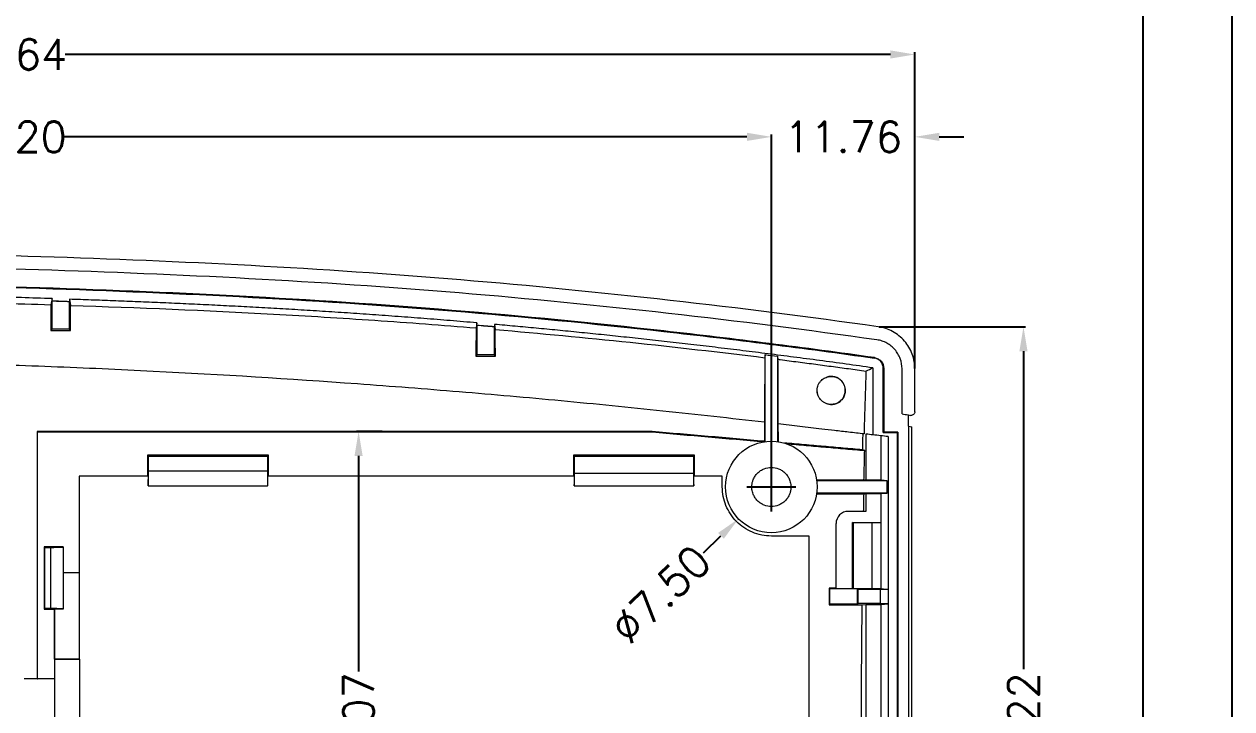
# Model space of a CAD drawing. Header units: inches. Extents: x 319 to 1827, y 1181 to 1488.
# Drawn here: x 653.8 to 752.8, y 1375 to 1431.1 of the extents above; entities that cross this region are included whole.
import ezdxf

# ---------------------------------------------------------------- set-up
doc = ezdxf.new("R2010")
doc.units = ezdxf.units.IN
doc.styles.get("Standard").update_dxf_attribs({"font": 'txt', "bigfont": 'gbcbig.shx'})
doc.dimstyles.new('2.5', dxfattribs={"dimtxt": 2.5, "dimasz": 2, "dimexe": 0.18, "dimexo": 0.0625, "dimgap": 0.09, "dimtad": 0, "dimzin": 0, "dimdsep": 46, "dimtxsty": 'Standard', "dimcen": 2, "dimclrd": 3, "dimclre": 3, "dimclrt": 256, "dimadec": 0, "dimazin": 0, "dimtfac": 1, "dimtofl": 0, "dimtmove": 0, "dimatfit": 3, "dimfxl": 1, "dimtolj": 1, "dimtzin": 0, "dimarcsym": 0})

# ---------------------------------------------------------------- blocks, each defined once
blk = doc.blocks.new('*D182')
at = {"color": 3, "lineweight": -2}
for p, q in [((587.839, 1399.41), (587.839, 1422.031)), ((589.839, 1421.851), (645.724, 1421.851)), ((713.039, 1421.851), (657.154, 1421.851)), ((715.039, 1393.26), (715.039, 1422.031))]:
    blk.add_line(p, q, dxfattribs=at)
at = {"color": 3}
for points in [[(589.839, 1422.184), (589.839, 1421.518), (587.839, 1421.851)], [(713.039, 1422.184), (713.039, 1421.518), (715.039, 1421.851)]]:
    blk.add_solid(points, dxfattribs=at)
at = {"layer": 'Defpoints', "color": 0}
for p in [(715.039, 1421.851), (587.839, 1399.348), (715.039, 1393.198)]:
    blk.add_point(p, dxfattribs=at)
at = {"insert": (651.439, 1421.851), "char_height": 2.5, "attachment_point": 5}
blk.add_mtext('\\A1;127.20', dxfattribs=at)
blk = doc.blocks.new('*D184')
at = {"color": 3, "lineweight": -2}
for p, q in [((576.159, 1407.246), (576.159, 1428.773)), ((578.159, 1428.593), (645.762, 1428.593)), ((724.795, 1428.593), (657.192, 1428.593)), ((726.795, 1402.9), (726.795, 1428.773))]:
    blk.add_line(p, q, dxfattribs=at)
at = {"color": 3}
for points in [[(578.159, 1428.927), (578.159, 1428.26), (576.159, 1428.593)], [(724.795, 1428.927), (724.795, 1428.26), (726.795, 1428.593)]]:
    blk.add_solid(points, dxfattribs=at)
at = {"layer": 'Defpoints', "color": 0}
for p in [(576.159, 1428.593), (576.159, 1407.183), (726.795, 1402.837)]:
    blk.add_point(p, dxfattribs=at)
at = {"insert": (651.477, 1428.593), "char_height": 2.5, "attachment_point": 5}
blk.add_mtext('\\A1;150.64', dxfattribs=at)
blk = doc.blocks.new('*D188')
at = {"color": 3, "lineweight": -2}
for p, q in [((683.152, 1397.735), (681.05, 1397.735)), ((681.23, 1395.735), (681.23, 1378.079)), ((681.23, 1350.66), (681.23, 1368.316)), ((678.503, 1348.66), (681.41, 1348.66))]:
    blk.add_line(p, q, dxfattribs=at)
at = {"color": 3}
for points in [[(680.897, 1395.735), (681.564, 1395.735), (681.23, 1397.735)], [(680.897, 1350.66), (681.564, 1350.66), (681.23, 1348.66)]]:
    blk.add_solid(points, dxfattribs=at)
at = {"layer": 'Defpoints', "color": 0}
for p in [(681.23, 1397.735), (683.215, 1397.735), (678.44, 1348.66)]:
    blk.add_point(p, dxfattribs=at)
at = {"insert": (681.23, 1373.198), "char_height": 2.5, "attachment_point": 5, "rotation": 90}
blk.add_mtext('\\A1;49.07', dxfattribs=at)
blk = doc.blocks.new('*D191')
at = {"color": 3, "lineweight": -2}
for p, q in [((713.039, 1421.851), (711.039, 1421.851)), ((715.039, 1393.26), (715.039, 1422.031)), ((726.795, 1402.9), (726.795, 1422.031)), ((728.795, 1421.851), (730.795, 1421.851))]:
    blk.add_line(p, q, dxfattribs=at)
at = {"color": 3}
for points in [[(713.039, 1422.184), (713.039, 1421.518), (715.039, 1421.851)], [(728.795, 1422.184), (728.795, 1421.518), (726.795, 1421.851)]]:
    blk.add_solid(points, dxfattribs=at)
at = {"layer": 'Defpoints', "color": 0}
for p in [(726.795, 1421.851), (726.795, 1402.837), (715.039, 1393.198)]:
    blk.add_point(p, dxfattribs=at)
at = {"insert": (720.917, 1421.851), "char_height": 2.5, "attachment_point": 5}
blk.add_mtext('\\A1;11.76', dxfattribs=at)
blk = doc.blocks.new('*D195')
at = {"color": 3, "lineweight": -2}
for p, q in [((715.039, 1391.198), (715.039, 1395.198)), ((713.039, 1393.198), (717.039, 1393.198)), ((709.474, 1387.803), (710.91, 1389.195))]:
    blk.add_line(p, q, dxfattribs=at)
at = {"color": 3}
blk.add_solid([(710.678, 1389.435), (711.142, 1388.956), (712.346, 1390.587)], dxfattribs=at)
at = {"layer": 'Defpoints', "color": 0}
for p in [(717.732, 1395.808), (712.346, 1390.587)]:
    blk.add_point(p, dxfattribs=at)
at = {"insert": (705.969, 1384.406), "char_height": 2.5, "attachment_point": 5, "rotation": 44.10747}
blk.add_mtext('\\A1;∅7.50', dxfattribs=at)
blk = doc.blocks.new('*D198')
at = {"color": 3, "lineweight": -2}
for p, q in [((723.857, 1406.308), (735.867, 1406.308)), ((735.687, 1404.308), (735.687, 1378.288)), ((735.687, 1342.087), (735.687, 1368.108)), ((723.857, 1340.087), (735.867, 1340.087))]:
    blk.add_line(p, q, dxfattribs=at)
at = {"color": 3}
for points in [[(735.354, 1404.308), (736.021, 1404.308), (735.687, 1406.308)], [(735.354, 1342.087), (736.021, 1342.087), (735.687, 1340.087)]]:
    blk.add_solid(points, dxfattribs=at)
at = {"layer": 'Defpoints', "color": 0}
for p in [(723.795, 1406.308), (735.687, 1406.308), (723.795, 1340.087)]:
    blk.add_point(p, dxfattribs=at)
at = {"insert": (735.687, 1373.198), "char_height": 2.5, "attachment_point": 5, "rotation": 90}
blk.add_mtext('\\A1;66.22', dxfattribs=at)

msp = doc.modelspace()

# ---------------------------------------------------------------- linework, layer by layer
for p, q in [((752.755, 1488.371), (752.755, 1181.81)), ((745.456, 1481.072), (745.456, 1189.109))]:
    msp.add_line(p, q)
at = {"color": 7, "linetype": 'Continuous', "lineweight": 15}
for p, q in [((656.12, 1408.609), (656.036, 1408.111)), ((656.12, 1408.428), (656.12, 1408.609)), ((657.558, 1408.56), (657.558, 1408.379)), ((657.558, 1408.56), (657.641, 1408.059)), ((656.139, 1408.408), (656.12, 1408.428)), ((656.139, 1406.098), (656.139, 1408.408)), ((657.558, 1408.379), (657.539, 1408.361)), ((657.539, 1408.361), (657.539, 1406.098)), ((690.92, 1406.626), (690.851, 1406.214)), ((690.92, 1406.444), (690.92, 1406.626)), ((656.032, 1405.99), (656.139, 1406.098)), ((656.032, 1405.99), (657.646, 1405.991)), ((657.539, 1406.098), (656.139, 1406.098)), ((657.539, 1406.098), (657.646, 1405.991)), ((690.939, 1406.423), (690.92, 1406.444)), ((690.939, 1403.998), (690.939, 1406.423)), ((692.358, 1406.319), (692.339, 1406.301)), ((692.339, 1406.301), (692.339, 1403.998)), ((692.358, 1406.501), (692.358, 1406.319)), ((692.358, 1406.501), (692.427, 1406.082)), ((690.844, 1403.903), (690.939, 1403.998)), ((690.844, 1403.903), (692.433, 1403.904)), ((692.339, 1403.998), (690.939, 1403.998)), ((692.339, 1403.998), (692.433, 1403.904)), ((714.539, 1404.026), (714.497, 1403.776)), ((714.539, 1396.914), (714.539, 1404.026)), ((715.539, 1403.904), (715.582, 1403.64)), ((715.539, 1403.904), (715.539, 1396.914)), ((723.474, 1403.742), (723.48, 1403.78)), ((723.36, 1402.944), (723.36, 1397.46)), ((724.205, 1397.648), (724.205, 1402.9)), ((724.205, 1402.9), (724.244, 1402.9)), ((724.244, 1402.9), (724.244, 1397.686)), ((725.745, 1399.174), (725.745, 1402.858)), ((726.795, 1399.353), (726.795, 1402.837)), ((726.242, 1399.093), (726.242, 1398.179)), ((726.242, 1399.091), (726.444, 1399.058)), ((654.939, 1397.698), (654.902, 1397.735)), ((705.279, 1397.698), (705.281, 1397.735)), ((724.244, 1397.686), (724.205, 1397.648)), ((725.405, 1397.686), (724.244, 1397.686)), ((725.366, 1397.648), (725.405, 1397.686)), ((725.405, 1397.686), (725.405, 1348.709)), ((726.29, 1348.224), (726.29, 1398.171)), ((726.546, 1348.271), (726.546, 1398.124)), ((714.467, 1396.935), (714.481, 1396.906)), ((722.784, 1397.522), (722.784, 1393.745)), ((724.039, 1393.745), (724.039, 1397.384)), ((724.205, 1397.648), (725.366, 1397.648)), ((724.604, 1397.315), (724.604, 1384.817)), ((725.366, 1348.748), (725.366, 1397.648)), ((664.018, 1395.719), (663.939, 1395.798)), ((664.018, 1395.719), (673.762, 1395.721)), ((664.022, 1394.498), (664.018, 1395.719)), ((673.762, 1395.721), (673.759, 1394.498)), ((673.762, 1395.721), (673.839, 1395.798)), ((698.914, 1395.723), (698.839, 1395.798)), ((698.92, 1394.298), (698.914, 1395.723)), ((698.914, 1395.723), (708.663, 1395.722)), ((708.663, 1395.722), (708.739, 1395.798)), ((722.685, 1396.182), (722.491, 1396.237)), ((663.986, 1394.059), (663.939, 1394.082)), ((663.986, 1394.059), (663.988, 1393.298)), ((673.759, 1394.498), (664.022, 1394.498)), ((673.792, 1393.298), (673.794, 1394.06)), ((673.839, 1394.082), (673.794, 1394.06)), ((698.884, 1394.06), (698.839, 1394.082)), ((698.884, 1394.06), (698.887, 1393.298)), ((708.657, 1394.298), (698.92, 1394.298)), ((708.69, 1393.298), (708.693, 1394.059)), ((708.739, 1394.082), (708.693, 1394.059)), ((722.784, 1393.745), (722.625, 1393.761)), ((724.039, 1393.745), (722.784, 1393.745)), ((724.526, 1393.698), (724.039, 1393.745)), ((663.999, 1393.298), (663.988, 1393.298)), ((663.999, 1393.298), (673.781, 1393.298)), ((673.792, 1393.298), (673.781, 1393.298)), ((698.897, 1393.298), (698.887, 1393.298)), ((698.897, 1393.298), (708.679, 1393.298)), ((708.69, 1393.298), (708.679, 1393.298)), ((724.526, 1393.698), (718.756, 1393.698)), ((724.526, 1392.698), (724.526, 1393.698)), ((724.526, 1392.698), (718.756, 1392.698)), ((722.6, 1392.632), (722.784, 1392.65)), ((722.784, 1392.65), (724.039, 1392.65)), ((722.784, 1392.65), (722.784, 1391.198)), ((724.039, 1392.65), (724.526, 1392.698)), ((724.039, 1390.3), (724.039, 1392.65)), ((722.784, 1391.198), (721.339, 1391.198)), ((720.339, 1384.872), (720.339, 1390.198)), ((721.687, 1390.3), (724.039, 1390.3)), ((721.687, 1384.872), (721.687, 1390.3)), ((721.739, 1390.248), (721.687, 1390.3)), ((723.269, 1390.248), (721.739, 1390.248)), ((721.739, 1390.248), (721.739, 1384.898)), ((723.376, 1390.268), (723.269, 1390.248)), ((723.269, 1390.248), (723.269, 1384.898)), ((724.039, 1390.268), (723.376, 1390.268)), ((724.039, 1384.872), (724.039, 1390.3)), ((655.539, 1388.248), (655.488, 1388.298)), ((657.039, 1388.298), (655.488, 1388.298)), ((655.539, 1388.248), (656.015, 1388.248)), ((657.039, 1388.298), (657.039, 1388.265)), ((657.039, 1386.198), (658.353, 1386.198)), ((658.351, 1386.197), (658.355, 1385.933)), ((719.839, 1384.848), (719.785, 1384.902)), ((722.09, 1384.848), (719.839, 1384.848)), ((719.839, 1383.598), (719.839, 1384.848)), ((720.339, 1384.872), (721.687, 1384.872)), ((721.687, 1384.872), (721.739, 1384.898)), ((721.739, 1384.898), (723.269, 1384.898)), ((722.143, 1384.795), (722.09, 1384.848)), ((722.09, 1383.598), (722.09, 1384.848)), ((723.269, 1384.898), (723.376, 1384.887)), ((723.376, 1384.887), (724.039, 1384.887)), ((724.039, 1384.872), (724.604, 1384.817)), ((722.143, 1383.65), (722.143, 1384.795)), ((724.604, 1384.817), (723.99, 1384.797)), ((723.99, 1383.648), (723.99, 1384.797)), ((724.604, 1384.817), (724.604, 1383.628)), ((655.488, 1383.197), (655.539, 1383.248)), ((655.488, 1383.197), (656.319, 1383.197)), ((656.017, 1383.248), (655.539, 1383.248)), ((656.319, 1383.197), (656.324, 1383.207)), ((657.039, 1383.207), (656.324, 1383.207)), ((657.039, 1383.23), (657.039, 1383.207)), ((719.839, 1383.598), (719.783, 1383.542)), ((722.09, 1383.598), (719.839, 1383.598)), ((722.143, 1383.65), (722.09, 1383.598)), ((722.449, 1383.541), (722.784, 1383.573)), ((722.784, 1383.573), (724.039, 1383.573)), ((722.784, 1383.573), (722.784, 1362.822)), ((724.604, 1383.628), (723.99, 1383.648)), ((724.039, 1383.573), (724.604, 1383.628)), ((724.039, 1362.822), (724.039, 1383.573)), ((724.604, 1383.628), (724.604, 1362.767)), ((656.339, 1379.098), (656.327, 1379.11)), ((656.327, 1379.11), (658.355, 1379.11)), ((656.339, 1367.298), (656.339, 1379.098)), ((658.367, 1379.098), (656.339, 1379.098)), ((658.355, 1379.11), (658.367, 1379.098)), ((654.902, 1377.498), (654.939, 1377.498)), ((656.316, 1377.498), (656.325, 1377.498)), ((656.325, 1377.498), (656.325, 1368.898))]:
    msp.add_line(p, q, dxfattribs=at)
at = {"color": 7, "linetype": 'Continuous', "lineweight": 15, "flags": 128}
msp.add_lwpolyline([(718.854, 1400.716), (718.851, 1400.724), (718.789, 1401.098)], dxfattribs=at)
at = {"color": 7, "linetype": 'Continuous', "lineweight": 15}
msp.add_circle((715.039, 1393.198), 3.75, dxfattribs=at)
msp.add_arc((719.939, 1401.098), 1.15, 267.18915, 108.20484, dxfattribs=at)
for centre, major_axis, start_param, end_param in [((655.356, 1373.198), (0, 111.41), 4.765484, 4.802354), ((655.781, 1377.712), (683.679, 0), 1.470862, 1.473578)]:
    msp.add_ellipse(centre, major_axis=major_axis, ratio=0.008727, start_param=start_param, end_param=end_param, dxfattribs=at)
for points, knots in [([(723.795, 1406.308), (718.126, 1407.108), (712.442, 1407.827), (701.043, 1409.107), (695.326, 1409.667), (683.885, 1410.615), (678.158, 1411.003), (666.692, 1411.62), (660.954, 1411.849), (649.469, 1412.221), (643.72, 1412.363), (632.226, 1412.555), (626.482, 1412.602), (614.998, 1412.584), (609.258, 1412.522), (597.799, 1412.227), (592.079, 1411.995), (586.369, 1411.619)], [0, 0, 0, 0, 0.125, 0.125, 0.25, 0.25, 0.375, 0.375, 0.5, 0.5, 0.625, 0.625, 0.75, 0.75, 0.875, 0.875, 1, 1, 1, 1]), ([(723.688, 1405.238), (718.012, 1406.039), (712.321, 1406.759), (700.908, 1408.041), (695.184, 1408.601), (683.727, 1409.549), (677.992, 1409.936), (666.512, 1410.552), (660.766, 1410.78), (649.266, 1411.15), (643.511, 1411.292), (632.002, 1411.482), (626.251, 1411.528), (614.753, 1411.507), (609.006, 1411.443), (597.533, 1411.142), (591.806, 1410.905), (586.089, 1410.523)], [0, 0, 0, 0, 0.125, 0.125, 0.25, 0.25, 0.375, 0.375, 0.5, 0.5, 0.625, 0.625, 0.75, 0.75, 0.875, 0.875, 1, 1, 1, 1]), ([(584.32, 1408.886), (590.095, 1409.308), (595.888, 1409.571), (607.487, 1409.91), (613.296, 1409.986), (624.923, 1410.028), (630.74, 1409.988), (642.376, 1409.809), (648.196, 1409.672), (659.834, 1409.309), (665.651, 1409.077), (677.273, 1408.467), (683.08, 1408.085), (694.672, 1407.135), (700.453, 1406.571), (711.986, 1405.28), (717.737, 1404.552), (723.474, 1403.742)], [0, 0, 0, 0, 0.125, 0.125, 0.25, 0.25, 0.375, 0.375, 0.5, 0.5, 0.625, 0.625, 0.75, 0.75, 0.875, 0.875, 1, 1, 1, 1]), ([(723.48, 1403.78), (717.743, 1404.59), (711.989, 1405.318), (700.453, 1406.609), (694.669, 1407.174), (683.082, 1408.123), (677.277, 1408.505), (665.655, 1409.116), (659.84, 1409.347), (648.204, 1409.71), (642.386, 1409.847), (630.751, 1410.026), (624.934, 1410.066), (613.309, 1410.025), (607.5, 1409.948), (595.902, 1409.61), (590.114, 1409.347), (584.339, 1408.926)], [0, 0, 0, 0, 0.125, 0.125, 0.25, 0.25, 0.375, 0.375, 0.5, 0.5, 0.625, 0.625, 0.75, 0.75, 0.875, 0.875, 1, 1, 1, 1]), ([(656.12, 1408.609), (655.284, 1408.637), (653.627, 1408.691), (651.167, 1408.764), (648.756, 1408.831), (646.397, 1408.891), (644.09, 1408.945), (641.835, 1408.993), (639.631, 1409.036), (637.476, 1409.074), (635.369, 1409.106), (633.307, 1409.133), (631.288, 1409.155), (629.306, 1409.173), (627.358, 1409.186), (625.438, 1409.195), (623.541, 1409.2), (622.284, 1409.2), (621.658, 1409.201)], [0, 0, 0, 0, 0.072793, 0.144188, 0.21414, 0.282601, 0.349531, 0.41494, 0.478876, 0.541382, 0.602507, 0.662299, 0.720852, 0.778305, 0.834803, 0.890488, 0.945505, 1, 1, 1, 1]), ([(621.749, 1408.658), (627.461, 1408.663), (633.174, 1408.616), (641.746, 1408.475), (644.604, 1408.417), (650.32, 1408.28), (653.178, 1408.201), (656.036, 1408.111)], [0, 0, 0, 0, 0.5, 0.5, 0.75, 0.75, 1, 1, 1, 1]), ([(690.92, 1406.626), (690.193, 1406.687), (688.749, 1406.809), (686.598, 1406.981), (684.477, 1407.142), (682.385, 1407.294), (680.321, 1407.436), (678.286, 1407.569), (676.277, 1407.694), (674.296, 1407.81), (672.341, 1407.919), (670.411, 1408.02), (668.506, 1408.114), (666.625, 1408.202), (664.768, 1408.283), (662.935, 1408.36), (661.123, 1408.431), (659.334, 1408.498), (658.148, 1408.54), (657.558, 1408.56)], [0, 0, 0, 0, 0.065541, 0.130141, 0.19382, 0.2566, 0.318499, 0.379538, 0.439737, 0.499117, 0.557698, 0.615499, 0.672542, 0.728846, 0.784432, 0.83932, 0.89353, 0.947084, 1, 1, 1, 1]), ([(656.036, 1408.111), (656.036, 1407.758), (656.034, 1407.052), (656.033, 1406.344), (656.032, 1405.99)], [0, 0, 0, 0, 0.499988, 1, 1, 1, 1]), ([(657.646, 1405.991), (657.645, 1406.336), (657.644, 1407.026), (657.642, 1407.715), (657.641, 1408.059)], [0, 0, 0, 0, 0.499996, 1, 1, 1, 1]), ([(657.641, 1408.059), (663.181, 1407.875), (668.72, 1407.648), (677.024, 1407.195), (679.791, 1407.025), (685.323, 1406.648), (688.087, 1406.441), (690.851, 1406.214)], [0, 0, 0, 0, 0.5, 0.5, 0.75, 0.75, 1, 1, 1, 1]), ([(690.851, 1406.214), (690.849, 1405.83), (690.847, 1405.061), (690.845, 1404.289), (690.844, 1403.903)], [0, 0, 0, 0, 0.499852, 1, 1, 1, 1]), ([(723.36, 1402.944), (722.625, 1403.047), (721.169, 1403.251), (719.002, 1403.544), (716.871, 1403.825), (714.777, 1404.093), (712.719, 1404.35), (710.697, 1404.595), (708.711, 1404.829), (706.76, 1405.052), (704.845, 1405.265), (702.964, 1405.469), (701.118, 1405.662), (699.304, 1405.847), (697.524, 1406.023), (695.775, 1406.19), (694.056, 1406.349), (692.921, 1406.45), (692.358, 1406.501)], [0, 0, 0, 0, 0.071417, 0.141589, 0.210525, 0.278234, 0.344728, 0.410014, 0.474103, 0.537003, 0.598727, 0.659296, 0.718739, 0.777083, 0.834355, 0.890582, 0.945788, 1, 1, 1, 1]), ([(692.433, 1403.904), (692.432, 1404.268), (692.43, 1404.996), (692.428, 1405.72), (692.427, 1406.082)], [0, 0, 0, 0, 0.5001145, 1, 1, 1, 1]), ([(692.427, 1406.082), (696.114, 1405.768), (699.797, 1405.42), (707.154, 1404.651), (710.828, 1404.232), (714.497, 1403.776)], [0, 0, 0, 0, 0.5, 0.5, 1, 1, 1, 1]), ([(726.795, 1402.837), (726.795, 1403.048), (726.776, 1403.256), (726.702, 1403.665), (726.647, 1403.868), (726.501, 1404.261), (726.411, 1404.449), (726.2, 1404.807), (726.077, 1404.978), (725.804, 1405.295), (725.654, 1405.439), (725.332, 1405.7), (725.156, 1405.817), (724.791, 1406.017), (724.601, 1406.1), (724.207, 1406.23), (724.002, 1406.279), (723.795, 1406.308)], [0, 0, 0, 0, 0.125, 0.125, 0.25, 0.25, 0.375, 0.375, 0.5, 0.5, 0.625, 0.625, 0.75, 0.75, 0.875, 0.875, 1, 1, 1, 1]), ([(725.745, 1402.858), (725.745, 1403.147), (725.694, 1403.43), (725.544, 1403.835), (725.482, 1403.963), (725.337, 1404.209), (725.253, 1404.326), (725.065, 1404.543), (724.963, 1404.642), (724.742, 1404.821), (724.622, 1404.902), (724.371, 1405.039), (724.241, 1405.095), (723.971, 1405.185), (723.83, 1405.218), (723.688, 1405.238)], [0, 0, 0, 0, 0.25, 0.25, 0.375, 0.375, 0.5, 0.5, 0.625, 0.625, 0.75, 0.75, 0.875, 0.875, 1, 1, 1, 1]), ([(715.582, 1403.64), (716.069, 1403.578), (717.041, 1403.454), (718.492, 1403.265), (719.934, 1403.073), (721.364, 1402.88), (722.313, 1402.748), (722.785, 1402.682)], [0, 0, 0, 0, 0.2026081, 0.403986, 0.604059, 0.8027541, 1, 1, 1, 1]), ([(715.598, 1398.358), (715.597, 1398.655), (715.595, 1399.248), (715.593, 1400.133), (715.59, 1401.015), (715.588, 1401.893), (715.585, 1402.769), (715.583, 1403.349), (715.582, 1403.64)], [0, 0, 0, 0, 0.16674, 0.333424, 0.500072, 0.666704, 0.83334, 1, 1, 1, 1]), ([(723.48, 1403.78), (723.585, 1403.765), (723.685, 1403.731), (723.872, 1403.63), (723.956, 1403.564), (724.165, 1403.324), (724.244, 1403.115), (724.244, 1402.9)], [0, 0, 0, 0, 0.25, 0.25, 0.5, 0.5, 1, 1, 1, 1]), ([(714.481, 1398.488), (711.71, 1398.807), (708.937, 1399.116), (703.385, 1399.7), (700.607, 1399.977), (695.047, 1400.499), (692.265, 1400.745), (686.699, 1401.207), (683.915, 1401.423), (675.562, 1402.029), (669.99, 1402.376), (661.627, 1402.799), (658.839, 1402.923), (653.26, 1403.138), (650.47, 1403.228), (647.68, 1403.303)], [0, 0, 0, 0, 0.125, 0.125, 0.25, 0.25, 0.375, 0.375, 0.5, 0.5, 0.75, 0.75, 0.875, 0.875, 1, 1, 1, 1]), ([(722.785, 1402.682), (722.776, 1402.397), (722.757, 1401.827), (722.729, 1400.97), (722.702, 1400.112), (722.676, 1399.255), (722.652, 1398.398), (722.636, 1397.825), (722.628, 1397.539)], [0, 0, 0, 0, 0.168229, 0.335836, 0.502818, 0.669175, 0.834902, 1, 1, 1, 1]), ([(719.939, 1399.948), (719.904, 1399.948), (719.833, 1399.95), (719.727, 1399.966), (719.621, 1399.99), (719.517, 1400.026), (719.415, 1400.072), (719.316, 1400.129), (719.222, 1400.196), (719.11, 1400.295), (718.986, 1400.441), (718.881, 1400.63), (718.807, 1400.853), (718.779, 1401.095), (718.807, 1401.341), (718.88, 1401.564), (718.987, 1401.756), (719.126, 1401.919), (719.276, 1402.043), (719.433, 1402.135), (719.598, 1402.2), (719.768, 1402.24), (719.883, 1402.245), (719.939, 1402.248)], [0, 0, 0, 0, 0.028316, 0.057139, 0.086495, 0.11641, 0.146908, 0.178012, 0.209741, 0.242118, 0.302081, 0.369464, 0.423391, 0.500878, 0.576347, 0.632915, 0.700145, 0.76001, 0.810688, 0.859903, 0.907773, 0.954426, 1, 1, 1, 1]), ([(719.939, 1402.248), (719.974, 1402.247), (720.045, 1402.245), (720.152, 1402.229), (720.259, 1402.204), (720.365, 1402.168), (720.469, 1402.12), (720.569, 1402.062), (720.665, 1401.992), (720.776, 1401.892), (720.899, 1401.745), (721.007, 1401.544), (721.075, 1401.32), (721.098, 1401.079), (721.068, 1400.828), (720.984, 1400.599), (720.871, 1400.414), (720.746, 1400.271), (720.605, 1400.154), (720.45, 1400.062), (720.284, 1399.996), (720.113, 1399.955), (719.997, 1399.95), (719.939, 1399.948)], [0, 0, 0, 0, 0.028388, 0.057396, 0.087058, 0.117407, 0.148471, 0.18028, 0.21286, 0.246233, 0.305194, 0.373355, 0.438705, 0.504254, 0.579624, 0.653016, 0.708418, 0.760187, 0.809897, 0.858623, 0.906472, 0.953558, 1, 1, 1, 1]), ([(726.795, 1399.353), (726.795, 1399.265), (726.754, 1399.179), (726.622, 1399.067), (726.53, 1399.042), (726.444, 1399.058)], [0, 0, 0, 0, 0.5, 0.5, 1, 1, 1, 1]), ([(705.281, 1397.735), (701.082, 1397.735), (696.883, 1397.735), (690.586, 1397.735), (688.486, 1397.735), (684.288, 1397.735), (682.189, 1397.735), (675.891, 1397.735), (671.692, 1397.735), (663.296, 1397.735), (659.099, 1397.735), (654.902, 1397.735)], [0, 0, 0, 0, 0.25, 0.25, 0.375, 0.375, 0.5, 0.5, 0.75, 0.75, 1, 1, 1, 1]), ([(654.939, 1397.698), (663.326, 1397.698), (671.717, 1397.698), (682.205, 1397.698), (684.302, 1397.698), (688.498, 1397.698), (690.595, 1397.698), (696.888, 1397.698), (701.084, 1397.698), (705.279, 1397.698)], [0, 0, 0, 0, 0.5, 0.5, 0.625, 0.625, 0.75, 0.75, 1, 1, 1, 1]), ([(714.471, 1398.489), (714.47, 1398.23), (714.469, 1397.714), (714.468, 1397.195), (714.467, 1396.935)], [0, 0, 0, 0, 0.499989, 1, 1, 1, 1]), ([(722.628, 1397.539), (722.208, 1397.586), (721.404, 1397.675), (720.249, 1397.81), (718.917, 1397.968), (717.379, 1398.15), (716.19, 1398.289), (715.598, 1398.358)], [0, 0, 0, 0, 0.17895, 0.343349, 0.492857, 0.747518, 1, 1, 1, 1]), ([(715.612, 1396.904), (715.611, 1397.146), (715.61, 1397.632), (715.609, 1398.115), (715.608, 1398.357)], [0, 0, 0, 0, 0.499993, 1, 1, 1, 1]), ([(722.491, 1396.237), (721.966, 1396.282), (720.91, 1396.374), (719.321, 1396.513), (717.717, 1396.652), (716.644, 1396.746), (716.105, 1396.793)], [0, 0, 0, 0, 0.246933, 0.495911, 0.746934, 1, 1, 1, 1]), ([(716.268, 1396.741), (716.81, 1396.693), (717.889, 1396.599), (719.501, 1396.459), (721.098, 1396.32), (722.157, 1396.228), (722.685, 1396.182)], [0, 0, 0, 0, 0.253301, 0.5044, 0.753298, 1, 1, 1, 1]), ([(663.939, 1395.798), (663.939, 1395.512), (663.939, 1394.94), (663.939, 1394.368), (663.939, 1394.082)], [0, 0, 0, 0, 0.500085, 1, 1, 1, 1]), ([(673.839, 1394.082), (673.839, 1394.368), (673.839, 1394.94), (673.839, 1395.512), (673.839, 1395.798)], [0, 0, 0, 0, 0.499906, 1, 1, 1, 1]), ([(698.839, 1395.798), (698.839, 1395.512), (698.839, 1394.941), (698.839, 1394.368), (698.839, 1394.082)], [0, 0, 0, 0, 0.499985, 1, 1, 1, 1]), ([(708.739, 1394.082), (708.739, 1394.368), (708.739, 1394.941), (708.739, 1395.512), (708.739, 1395.798)], [0, 0, 0, 0, 0.4999932, 1, 1, 1, 1]), ([(722.625, 1393.761), (722.631, 1394.03), (722.644, 1394.57), (722.664, 1395.377), (722.678, 1395.914), (722.685, 1396.182)], [0, 0, 0, 0, 0.3332273, 0.6665491, 1, 1, 1, 1]), ([(713.439, 1393.198), (713.44, 1393.238), (713.442, 1393.318), (713.456, 1393.438), (713.478, 1393.556), (713.51, 1393.673), (713.573, 1393.851), (713.692, 1394.082), (713.9, 1394.336), (714.154, 1394.545), (714.527, 1394.738), (715.039, 1394.836), (715.551, 1394.738), (715.924, 1394.545), (716.178, 1394.337), (716.386, 1394.083), (716.518, 1393.828), (716.593, 1393.597), (716.632, 1393.399), (716.637, 1393.265), (716.639, 1393.198)], [0, 0, 0, 0, 0.024172, 0.048145, 0.072058, 0.096048, 0.120253, 0.185252, 0.250358, 0.315357, 0.380462, 0.500024, 0.619586, 0.684585, 0.749691, 0.81469, 0.879795, 0.919948, 0.959802, 1, 1, 1, 1]), ([(698.839, 1394.082), (694.672, 1394.082), (690.506, 1394.082), (682.172, 1394.082), (678.006, 1394.082), (673.839, 1394.082)], [0, 0, 0, 0, 0.5, 0.5, 1, 1, 1, 1]), ([(711.023, 1394.082), (710.646, 1394.082), (709.885, 1394.082), (709.123, 1394.082), (708.739, 1394.082)], [0, 0, 0, 0, 0.4956205, 1, 1, 1, 1]), ([(711.023, 1393.198), (711.023, 1393.345), (711.023, 1393.64), (711.023, 1393.935), (711.023, 1394.082)], [0, 0, 0, 0, 0.4999819, 1, 1, 1, 1]), ([(722.625, 1393.761), (721.985, 1393.76), (720.692, 1393.76), (719.399, 1393.759), (718.747, 1393.759)], [0, 0, 0, 0, 0.495354, 1, 1, 1, 1]), ([(715.039, 1389.182), (714.771, 1389.182), (714.506, 1389.209), (713.986, 1389.313), (713.728, 1389.393), (713.241, 1389.597), (713.01, 1389.723), (712.571, 1390.019), (712.366, 1390.189), (711.999, 1390.561), (711.833, 1390.766), (711.543, 1391.205), (711.422, 1391.435), (711.225, 1391.915), (711.149, 1392.168), (711.049, 1392.678), (711.023, 1392.936), (711.023, 1393.198)], [0, 0, 0, 0, 0.125, 0.125, 0.25, 0.25, 0.375, 0.375, 0.5, 0.5, 0.625, 0.625, 0.75, 0.75, 0.875, 0.875, 1, 1, 1, 1]), ([(716.639, 1393.198), (716.638, 1393.157), (716.637, 1393.077), (716.623, 1392.957), (716.6, 1392.839), (716.569, 1392.722), (716.505, 1392.544), (716.386, 1392.313), (716.178, 1392.059), (715.924, 1391.85), (715.551, 1391.657), (715.039, 1391.559), (714.527, 1391.657), (714.154, 1391.85), (713.9, 1392.058), (713.692, 1392.312), (713.56, 1392.567), (713.485, 1392.798), (713.446, 1392.996), (713.441, 1393.13), (713.439, 1393.198)], [0, 0, 0, 0, 0.024172, 0.048145, 0.072058, 0.096048, 0.120253, 0.185252, 0.250358, 0.315357, 0.380462, 0.500024, 0.619586, 0.684585, 0.749691, 0.81469, 0.879795, 0.919948, 0.959802, 1, 1, 1, 1]), ([(721.339, 1391.198), (721.077, 1391.198), (720.817, 1391.09), (720.447, 1390.719), (720.339, 1390.459), (720.339, 1390.198)], [0, 0, 0, 0, 0.5, 0.5, 1, 1, 1, 1]), ([(718.124, 1389.182), (717.84, 1389.182), (717.556, 1389.182), (717.272, 1389.182), (716.988, 1389.182), (716.704, 1389.182), (716.42, 1389.182), (715.96, 1389.182), (715.499, 1389.182), (715.039, 1389.182)], [0, 0, 0, 0, 0.000852289, 0.000852289, 0.000852289, 0.001704577, 0.001704577, 0.001704577, 0.003086443, 0.003086443, 0.003086443, 0.003086443]), ([(718.124, 1373.198), (718.124, 1375.879), (718.124, 1378.56), (718.124, 1383.899), (718.124, 1386.55), (718.124, 1389.182)], [0, 0, 0, 0, 0.5, 0.5, 1, 1, 1, 1]), ([(657.039, 1388.265), (657.039, 1388.189), (657.039, 1386.513), (657.039, 1384.834), (657.039, 1383.23)], [0.47631565, 0.47631565, 0.47631565, 0.47631565, 0.47743967, 0.50112402, 0.50112402, 0.50112402, 0.50112402]), ([(658.355, 1385.933), (658.355, 1385.609), (658.355, 1384.96), (658.355, 1383.987), (658.355, 1383.012), (658.355, 1382.037), (658.355, 1381.062), (658.355, 1380.086), (658.355, 1379.435), (658.355, 1379.11)], [0, 0, 0, 0, 0.142965, 0.285895, 0.428789, 0.571647, 0.714469, 0.857253, 1, 1, 1, 1]), ([(719.785, 1384.902), (719.785, 1384.675), (719.784, 1384.222), (719.784, 1383.769), (719.783, 1383.542)], [0, 0, 0, 0, 0.499981, 1, 1, 1, 1]), ([(719.783, 1383.542), (720.23, 1383.542), (721.119, 1383.541), (722.007, 1383.541), (722.449, 1383.541)], [0, 0, 0, 0, 0.502459, 1, 1, 1, 1])]:
    msp.add_open_spline(points, degree=3, knots=knots, dxfattribs=at)
for points in [[(656.12, 1408.428), (656.599, 1408.412), (657.079, 1408.396), (657.558, 1408.379)], [(657.539, 1408.361), (657.072, 1408.377), (656.606, 1408.393), (656.139, 1408.408)], [(690.92, 1406.444), (691.399, 1406.402), (691.879, 1406.361), (692.358, 1406.319)], [(692.339, 1406.301), (691.872, 1406.342), (691.406, 1406.383), (690.939, 1406.423)], [(714.497, 1403.776), (714.491, 1402.033), (714.486, 1400.27), (714.481, 1398.488)], [(714.539, 1404.026), (714.872, 1403.986), (715.205, 1403.945), (715.539, 1403.904)], [(724.205, 1402.9), (724.205, 1402.951), (724.196, 1403.049), (724.157, 1403.193), (724.092, 1403.333), (724.002, 1403.46), (723.889, 1403.568), (723.758, 1403.653), (723.62, 1403.712), (723.525, 1403.735), (723.474, 1403.742)], [(722.785, 1402.682), (722.977, 1402.77), (723.168, 1402.857), (723.36, 1402.944)], [(725.745, 1399.174), (725.911, 1399.148), (726.077, 1399.121), (726.242, 1399.093)], [(654.902, 1397.735), (654.902, 1391.043), (654.902, 1384.282), (654.902, 1377.498)], [(654.939, 1377.498), (654.939, 1384.27), (654.939, 1391.02), (654.939, 1397.698)], [(705.279, 1397.698), (708.334, 1397.431), (711.389, 1397.165), (714.441, 1396.9)], [(714.467, 1396.935), (711.406, 1397.202), (708.344, 1397.469), (705.281, 1397.735)], [(726.242, 1398.179), (726.258, 1398.177), (726.274, 1398.174), (726.29, 1398.171)], [(726.29, 1398.171), (726.376, 1398.156), (726.461, 1398.14), (726.546, 1398.124)], [(722.525, 1397.55), (722.514, 1397.113), (722.503, 1396.676), (722.491, 1396.237)], [(723.36, 1397.46), (723.169, 1397.48), (722.977, 1397.501), (722.784, 1397.522)], [(724.604, 1397.315), (724.194, 1397.367), (723.778, 1397.414), (723.36, 1397.46)], [(673.839, 1395.798), (670.539, 1395.798), (667.239, 1395.798), (663.939, 1395.798)], [(708.739, 1395.798), (705.439, 1395.798), (702.139, 1395.798), (698.839, 1395.798)], [(708.663, 1395.722), (708.661, 1395.248), (708.659, 1394.773), (708.657, 1394.298)], [(658.355, 1394.082), (658.355, 1391.463), (658.354, 1388.834), (658.354, 1386.197)], [(663.939, 1394.082), (662.077, 1394.082), (660.216, 1394.082), (658.355, 1394.082)], [(663.999, 1393.298), (664.006, 1393.698), (664.014, 1394.098), (664.022, 1394.498)], [(673.759, 1394.498), (673.766, 1394.098), (673.774, 1393.698), (673.781, 1393.298)], [(698.897, 1393.298), (698.905, 1393.631), (698.912, 1393.965), (698.92, 1394.298)], [(708.657, 1394.298), (708.664, 1393.965), (708.672, 1393.631), (708.679, 1393.298)], [(718.746, 1392.633), (720.031, 1392.633), (721.315, 1392.632), (722.6, 1392.632)], [(722.6, 1392.632), (722.59, 1392.155), (722.58, 1391.677), (722.569, 1391.198)], [(655.488, 1388.298), (655.488, 1386.601), (655.488, 1384.9), (655.488, 1383.197)], [(655.539, 1383.248), (655.539, 1384.917), (655.539, 1386.584), (655.539, 1388.248)], [(656.015, 1388.248), (656.356, 1388.253), (656.697, 1388.259), (657.039, 1388.265)], [(656.017, 1383.248), (656.017, 1384.916), (656.016, 1386.583), (656.015, 1388.248)], [(720.339, 1384.902), (720.154, 1384.902), (719.97, 1384.902), (719.785, 1384.902)], [(723.99, 1384.797), (723.375, 1384.796), (722.759, 1384.796), (722.143, 1384.795)], [(657.039, 1383.23), (656.697, 1383.236), (656.357, 1383.242), (656.017, 1383.248)], [(656.319, 1383.197), (656.318, 1381.299), (656.317, 1379.399), (656.316, 1377.498)], [(722.449, 1383.541), (722.41, 1380.107), (722.391, 1376.659), (722.391, 1373.198)], [(658.367, 1379.098), (658.367, 1377.133), (658.366, 1375.165), (658.366, 1373.198)], [(654.902, 1377.498), (654.548, 1377.498), (654.194, 1377.498), (653.839, 1377.498)], [(656.316, 1377.498), (655.857, 1377.498), (655.398, 1377.498), (654.939, 1377.498)]]:
    msp.add_open_spline(points, degree=3, dxfattribs=at)

# ---------------------------------------------------------------- dimensions: what is measured, and where the dimension line sits
for base, p1, p2, picture, middle in [((576.159, 1428.593), (726.795, 1402.837), (576.159, 1407.183), '*D184', (651.477, 1428.593)), ((715.039, 1421.851), (587.839, 1399.348), (715.039, 1393.198), '*D182', (651.439, 1421.851)), ((726.795, 1421.851), (715.039, 1393.198), (726.795, 1402.837), '*D191', (720.917, 1421.851))]:
    dim = msp.add_linear_dim(base=base, p1=p1, p2=p2, dimstyle='2.5')
    dim.commit()
    dim.dimension.update_dxf_attribs({"geometry": picture, "text_midpoint": middle})
for base, p1, p2, picture, middle in [((735.687, 1406.308), (723.795, 1340.087), (723.795, 1406.308), '*D198', (735.687, 1373.198)), ((681.2302, 1397.7349), (678.4401, 1348.6602), (683.2149, 1397.7349), '*D188', (681.2302, 1373.1975))]:
    dim = msp.add_linear_dim(base=base, p1=p1, p2=p2, angle=90, dimstyle='2.5')
    dim.commit()
    dim.dimension.update_dxf_attribs({"geometry": picture, "text_midpoint": middle})
dim = msp.add_diameter_dim_2p(p1=(717.732, 1395.808), p2=(712.346, 1390.587), dimstyle='2.5')
dim.commit()
dim.dimension.update_dxf_attribs({"geometry": '*D195', "text_midpoint": (705.969, 1384.406)})

doc.saveas('drawing.dxf')
